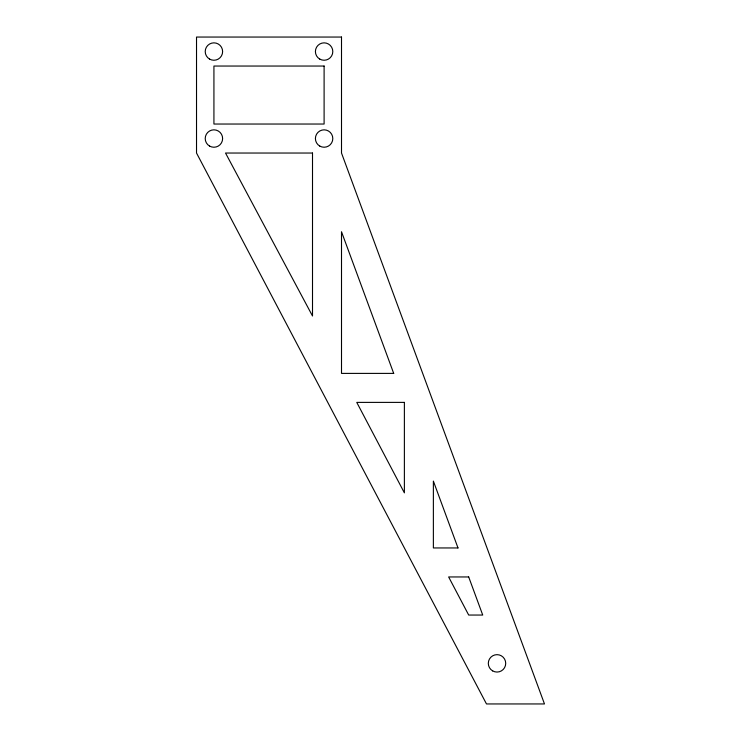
<?xml version="1.0" encoding="UTF-8"?>
<svg xmlns="http://www.w3.org/2000/svg" width="741" height="741" viewBox="0 0 741 741"><rect width="100%" height="100%" fill="white"/><g stroke="black" fill="none" stroke-linecap="round" stroke-linejoin="round"><path stroke-width="1.11" d="M341.508 37.05L196.522 37.05L196.522 153.035L486.485 703.95L544.478 703.95L341.508 153.035L341.508 37.05M324.104 66.042L213.927 66.042L213.927 124.034L324.104 124.034L324.104 66.042M312.507 153.035L225.523 153.035L312.507 315.99L312.507 153.035M393.693 373.399L341.508 373.399L341.508 231.738L393.693 373.399M404.382 402.391L356.764 402.391L404.382 492.858L404.382 402.391M458.003 547.951L433.374 547.951L433.374 481.094L458.003 547.951M468.692 576.952L448.638 576.952L468.692 615.049L482.724 615.049L468.692 576.952M209.573 59.085A8.697 8.697 0 0 0 222.624 51.546A8.697 8.697 0 0 0 209.573 44.015A8.697 8.697 0 0 0 209.573 59.085M492.663 670.892A8.697 8.697 0 0 0 505.714 663.352A8.697 8.697 0 0 0 492.663 655.822A8.697 8.697 0 0 0 492.663 670.892M319.76 146.07A8.697 8.697 0 0 0 332.802 138.539A8.697 8.697 0 0 0 319.76 131A8.697 8.697 0 0 0 319.76 146.07M209.573 146.07A8.697 8.697 0 0 0 222.624 138.539A8.697 8.697 0 0 0 209.573 131A8.697 8.697 0 0 0 209.573 146.07M319.76 59.085A8.697 8.697 0 0 0 332.802 51.546A8.697 8.697 0 0 0 319.76 44.015A8.697 8.697 0 0 0 319.76 59.085"/></g></svg>
